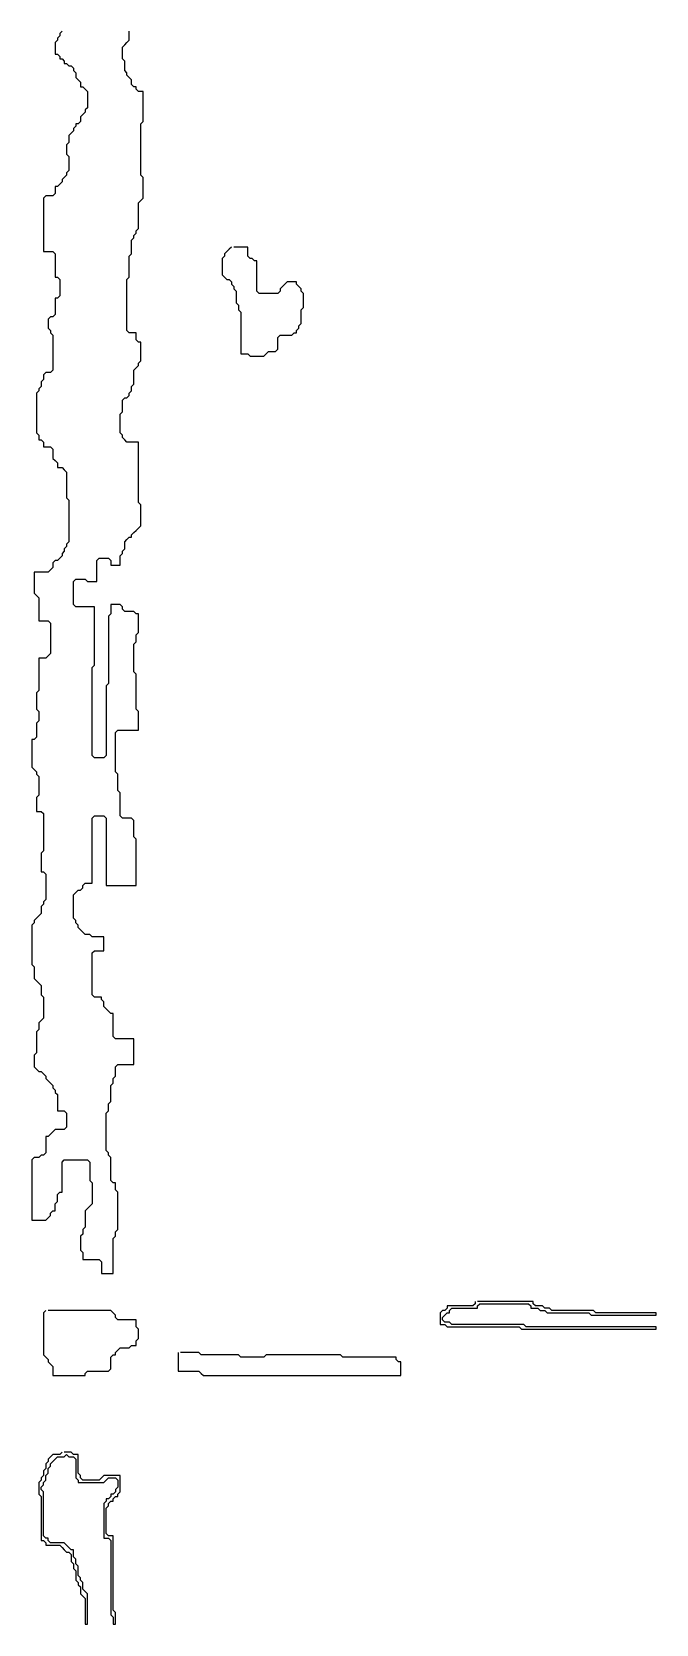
# Model space of a CAD drawing. Header units: metres. Extents: x 0 to 1024, y 124 to 841.
# Drawn here: x 889 to 1023.5, y 123.5 to 466.3 of the extents above; entities that cross this region are included whole.
import ezdxf

# ---------------------------------------------------------------- set-up
doc = ezdxf.new("R2010")
doc.units = ezdxf.units.M
doc.layers.add('CURB', color=7, linetype='Continuous')

msp = doc.modelspace()

# ---------------------------------------------------------------- linework, layer by layer
at = {"layer": 'CURB', "lineweight": 25}
for points in [[(895.5, 466.5), (895, 466), (895, 465.5), (894.5, 465), (894.5, 464.5), (894, 464), (894, 463.5), (894, 463), (894, 462.5), (894, 462), (894, 461.5), (894.5, 461.5), (895, 461), (895, 460.5), (895.5, 460.5), (896, 460), (896, 459.5), (896.5, 459.5), (897, 459), (897.5, 459), (898, 458.5), (898, 458), (898.5, 457.5), (898.5, 457), (898.5, 456.5), (899, 456), (899.5, 455.5), (899.5, 455), (899.5, 454.5), (900, 454.5), (900.5, 454), (901, 453.5), (901, 453), (901, 452.5), (901, 452), (901, 451.5), (901, 451), (901, 450.5), (901, 450), (900.5, 449.5), (900.5, 449), (900, 448.5), (899.5, 448), (899.5, 447.5), (899.5, 447), (899, 446.5), (898.5, 446.5), (898.5, 446), (898, 445.5), (898, 445), (897.5, 444.5), (897, 444), (897, 443.5), (897, 443), (897, 442.5), (896.5, 442), (896.5, 441.5), (896.5, 441), (896.5, 440.5), (896.5, 440), (897, 439.5), (897, 439), (897, 438.5), (897, 438), (897, 437.5), (897, 437), (897, 436.5), (896.5, 436), (896.5, 435.5), (896, 435), (895.5, 434.5), (895.5, 434), (895, 433.5), (894.5, 433), (894, 433), (894, 432.5), (894, 432), (894, 431.5), (893.5, 431), (893, 431), (892.5, 431), (892, 431), (891.5, 430.5), (891.5, 430), (891.5, 429.5), (891.5, 429), (891.5, 428.5), (891.5, 428), (891.5, 427.5), (891.5, 427), (891.5, 426.5), (891.5, 426), (891.5, 425.5), (891.5, 425), (891.5, 424.5), (891.5, 424), (891.5, 423.5), (891.5, 423), (891.5, 422.5), (891.5, 422), (891.5, 421.5), (891.5, 421), (891.5, 420.5), (891.5, 420), (891.5, 419.5), (891.5, 419), (892, 419), (892.5, 419), (893, 419), (893.5, 419), (894, 418.5), (894, 418), (894, 417.5), (894, 417), (894, 416.5), (894, 416), (894, 415.5), (894, 415), (894, 414.5), (894, 414), (894, 413.5), (894.5, 413.5), (895, 413), (895, 412.5), (895, 412), (895, 411.5), (895, 411), (895, 410.5), (895, 410), (895, 409.5), (894.5, 409), (894, 409), (894, 408.5), (894, 408), (894, 407.5), (894, 407), (894, 406.5), (894, 406), (894, 405.5), (893.5, 405), (893, 405), (892.5, 404.5), (892.5, 404), (892.5, 403.5), (892.5, 403), (892.5, 402.5), (893, 402), (893, 401.5), (893.5, 401), (893.5, 400.5), (893.5, 400), (893.5, 399.5), (893.5, 399), (893.5, 398.5), (893.5, 398), (893.5, 397.5), (893.5, 397), (893.5, 396.5), (893.5, 396), (893.5, 395.5), (893.5, 395), (893.5, 394.5), (893.5, 394), (893.5, 393.5), (893, 393), (892.5, 393), (892, 393), (891.5, 392.5), (891.5, 392), (891.5, 391.5), (891, 391), (891, 390.5), (891, 390), (890.5, 389.5), (890.5, 389), (890, 388.5), (890, 388), (890, 387.5), (890, 387), (890, 386.5), (890, 386), (890, 385.5), (890, 385), (890, 384.5), (890, 384), (890, 383.5), (890, 383), (890, 382.5), (890, 382), (890, 381.5), (890, 381), (890, 380.5), (890, 380), (890.5, 379.5), (890.5, 379), (890.5, 378.5), (891, 378.5), (891.5, 378), (891.5, 377.5), (891.5, 377), (892, 377), (892.5, 377), (893, 377), (893.5, 376.5), (893.5, 376), (893.5, 375.5), (893.5, 375), (893.5, 374.5), (894, 374), (894.5, 373.5), (894.5, 373), (894.5, 372.5), (895, 372.5), (895.5, 372.5), (896, 372), (896.5, 371.5), (896.5, 371), (896.5, 370.5), (896.5, 370), (896.5, 369.5), (896.5, 369), (896.5, 368.5), (896.5, 368), (896.5, 367.5), (896.5, 367), (896.5, 366.5), (896.5, 366), (897, 365.5), (897, 365), (897, 364.5), (897, 364), (897, 363.5), (897, 363), (897, 362.5), (897, 362), (897, 361.5), (897, 361), (897, 360.5), (897, 360), (897, 359.5), (897, 359), (897, 358.5), (897, 358), (897, 357.5), (897, 357), (897, 356.5), (896.5, 356), (896.5, 355.5), (896, 355), (896, 354.5), (895.5, 354), (895.5, 353.5), (895, 353), (894.5, 352.5), (894, 352.5), (893.5, 352), (893.5, 351.5), (893.5, 351), (893, 350.5), (892.5, 350), (892, 350), (891.5, 350), (891, 350), (890.5, 350), (890, 350), (889.5, 350), (889.5, 349.5), (889.5, 349), (889.5, 348.5), (889.5, 348), (889.5, 347.5), (889.5, 347), (889.5, 346.5), (889.5, 346), (889.5, 345.5), (890, 345), (890.5, 344.5), (890.5, 344), (890.5, 343.5), (890.5, 343), (890.5, 342.5), (890.5, 342), (890.5, 341.5), (890.5, 341), (890.5, 340.5), (890.5, 340), (890.5, 339.5), (891, 339.5), (891.5, 339.5), (892, 339.5), (892.5, 339.5), (893, 339), (893, 338.5), (893, 338), (893, 337.5), (893, 337), (893, 336.5), (893, 336), (893, 335.5), (893, 335), (893, 334.5), (893, 334), (893, 333.5), (893, 333), (893, 332.5), (892.5, 332), (892, 331.5), (891.5, 331.5), (891, 331.5), (890.5, 331.5), (890.5, 331), (890.5, 330.5), (890.5, 330), (890.5, 329.5), (890.5, 329), (890.5, 328.5), (890.5, 328), (890.5, 327.5), (890.5, 327), (890.5, 326.5), (890.5, 326), (890.5, 325.5), (890.5, 325), (890.5, 324.5), (890, 324), (890, 323.5), (890, 323), (890, 322.5), (890, 322), (890, 321.5), (890, 321), (890, 320.5), (890.5, 320), (890.5, 319.5), (890.5, 319), (890.5, 318.5), (890.5, 318), (890, 317.5), (890, 317), (890, 316.5), (890, 316), (890, 315.5), (890, 315), (890, 314.5), (889.5, 314), (889, 314), (889, 313.5), (889, 313), (889, 312.5), (889, 312), (889, 311.5), (889, 311), (889, 310.5), (889, 310), (889, 309.5), (889, 309), (889, 308.5), (889, 308), (889.5, 307.5), (890, 307), (890, 306.5), (890.5, 306), (890.5, 305.5), (890.5, 305), (890.5, 304.5), (890.5, 304), (890.5, 303.5), (890.5, 303), (890.5, 302.5), (890.5, 302), (890, 301.5), (890, 301), (890, 300.5), (890, 300), (890, 299.5), (890, 299), (890, 298.5), (890.5, 298.5), (891, 298.5), (891.5, 298), (891.5, 297.5), (891.5, 297), (891.5, 296.5), (891.5, 296), (891.5, 295.5), (891.5, 295), (891.5, 294.5), (891.5, 294), (891.5, 293.5), (891.5, 293), (891.5, 292.5), (891.5, 292), (891.5, 291.5), (891.5, 291), (891.5, 290.5), (891.5, 290), (891, 289.5), (891, 289), (891, 288.5), (891, 288), (891, 287.5), (891, 287), (891, 286.5), (891, 286), (891, 285.5), (891.5, 285.5), (892, 285), (892, 284.5), (892, 284), (892, 283.5), (892, 283), (892, 282.5), (892, 282), (892, 281.5), (892, 281), (892, 280.5), (892, 280), (892, 279.5), (891.5, 279), (891.5, 278.5), (891, 278), (891, 277.5), (891, 277), (891, 276.5), (890.5, 276), (890, 275.5), (889.5, 275), (889.5, 274.5), (889, 274), (889, 273.5), (889, 273), (889, 272.5), (889, 272), (889, 271.5), (889, 271), (889, 270.5), (889, 270), (889, 269.5), (889, 269), (889, 268.5), (889, 268), (889, 267.5), (889, 267), (889, 266.5), (889, 266), (889, 265.5), (889.5, 265), (889.5, 264.5), (889.5, 264), (889.5, 263.5), (889.5, 263), (889.5, 262.5), (890, 262), (890.5, 261.5), (891, 261), (891, 260.5), (891, 260), (891, 259.5), (891, 259), (891.5, 258.5), (891.5, 258), (891.5, 257.5), (891.5, 257), (891.5, 256.5), (891.5, 256), (891.5, 255.5), (891.5, 255), (891.5, 254.5), (891.5, 254), (891, 253.5), (890.5, 253), (890.5, 252.5), (890.5, 252), (890.5, 251.5), (890, 251), (890, 250.5), (890, 250), (890, 249.5), (890, 249), (890, 248.5), (890, 248), (890, 247.5), (890, 247), (890, 246.5), (889.5, 246), (889.5, 245.5), (889.5, 245), (889.5, 244.5), (889.5, 244), (889.5, 243.5), (890, 243), (890.5, 242.5), (891, 242.5), (891.5, 242), (892, 241.5), (892, 241), (892.5, 240.5), (893, 240), (893.5, 239.5), (893.5, 239), (894, 238.5), (894, 238), (894.5, 237.5), (894.5, 237), (894.5, 236.5), (894.5, 236), (894.5, 235.5), (894.5, 235), (894.5, 234.5), (894.5, 234), (895, 234), (895.5, 234), (896, 234), (896.5, 233.5), (896.5, 233), (896.5, 232.5), (896.5, 232), (896.5, 231.5), (896.5, 231), (896.5, 230.5), (896, 230), (895.5, 230), (895, 230), (894.5, 230), (894, 230), (893.5, 229.5), (893, 229), (892.5, 228.5), (892, 228.5), (892, 228), (892, 227.5), (892, 227), (892, 226.5), (892, 226), (892, 225.5), (892, 225), (891.5, 224.5), (891, 224.5), (890.5, 224), (890, 224), (889.5, 224), (889, 223.5), (889, 223), (889, 222.5), (889, 222), (889, 221.5), (889, 221), (889, 220.5), (889, 220), (889, 219.5), (889, 219), (889, 218.5), (889, 218), (889, 217.5), (889, 217), (889, 216.5), (889, 216), (889, 215.5), (889, 215), (889, 214.5), (889, 214), (889, 213.5), (889, 213), (889, 212.5), (889, 212), (889, 211.5), (889, 211), (889, 210.5), (889.5, 210.5), (890, 210.5), (890.5, 210.5), (891, 210.5), (891.5, 210.5), (892, 210.5), (892.5, 211), (893, 211.5), (893, 212), (893.5, 212.5), (894, 212.5), (894, 213), (894, 213.5), (894, 214), (894.5, 214.5), (894.5, 215), (894.5, 215.5), (894.5, 216), (895, 216.5), (895.5, 216.5), (895.5, 217), (895.5, 217.5), (895.5, 218), (895.5, 218.5), (895.5, 219), (895.5, 219.5), (895.5, 220), (895.5, 220.5), (895.5, 221), (895.5, 221.5), (895.5, 222), (895.5, 222.5), (895.5, 223), (896, 223.5), (896.5, 223.5), (897, 223.5), (897.5, 223.5), (898, 223.5), (898.5, 223.5), (899, 223.5), (899.5, 223.5), (900, 223.5), (900.5, 223.5), (901, 223.5), (901.5, 223), (901.5, 222.5), (901.5, 222), (901.5, 221.5), (901.5, 221), (901.5, 220.5), (901.5, 220), (901.5, 219.5), (901.5, 219), (902, 218.5), (902, 218), (902, 217.5), (902, 217), (902, 216.5), (902, 216), (902, 215.5), (902, 215), (902, 214.5), (902, 214), (901.5, 213.5), (901, 213), (900.5, 212.5), (900.5, 212), (900.5, 211.5), (900.5, 211), (900.5, 210.5), (900.5, 210), (900.5, 209.5), (900.5, 209), (900, 208.5), (900, 208), (900, 207.5), (899.5, 207), (899.5, 206.5), (899.5, 206), (899.5, 205.5), (899.5, 205), (899.5, 204.5), (899.5, 204), (900, 203.5), (900, 203), (900, 202.5), (900, 202), (900.5, 202), (901, 202), (901.5, 202), (902, 202), (902.5, 202), (903, 202), (903.5, 202), (904, 201.5), (904, 201), (904, 200.5), (904, 200), (904, 199.5), (904, 199), (904.5, 199), (905, 199), (905.5, 199), (906, 199), (906.5, 199), (906.5, 199.5), (906.5, 200), (906.5, 200.5), (906.5, 201), (906.5, 201.5), (906.5, 202), (906.5, 202.5), (906.5, 203), (906.5, 203.5), (906.5, 204), (906.5, 204.5), (906.5, 205), (906.5, 205.5), (906.5, 206), (906.5, 206.5), (907, 207), (907, 207.5), (907, 208), (907.5, 208.5), (907.5, 209), (907.5, 209.5), (907.5, 210), (907.5, 210.5), (907.5, 211), (907.5, 211.5), (907.5, 212), (907.5, 212.5), (907.5, 213), (907.5, 213.5), (907.5, 214), (907.5, 214.5), (907.5, 215), (907.5, 215.5), (907.5, 216), (907.5, 216.5), (907, 217), (907, 217.5), (907, 218), (907, 218.5), (906.5, 218.5), (906, 219), (906, 219.5), (906, 220), (906, 220.5), (906, 221), (906, 221.5), (906, 222), (906, 222.5), (906, 223), (906, 223.5), (906, 224), (905.5, 224.5), (905.5, 225), (905, 225.5), (905, 226), (905, 226.5), (905, 227), (905, 227.5), (905, 228), (905, 228.5), (905, 229), (905, 229.5), (905, 230), (905, 230.5), (905, 231), (905, 231.5), (905, 232), (905, 232.5), (905, 233), (905, 233.5), (905.5, 234), (905.5, 234.5), (905.5, 235), (905.5, 235.5), (906, 236), (906, 236.5), (906, 237), (906, 237.5), (906, 238), (906, 238.5), (906, 239), (906, 239.5), (906.5, 240), (906.5, 240.5), (906.5, 241), (907, 241.5), (907, 242), (907, 242.5), (907, 243), (907, 243.5), (907.5, 244), (908, 244), (908.5, 244), (909, 244), (909.5, 244), (910, 244), (910.5, 244), (911, 244), (911, 244.5), (911, 245), (911, 245.5), (911, 246), (911, 246.5), (911, 247), (911, 247.5), (911, 248), (911, 248.5), (911, 249), (911, 249.5), (910.5, 249.5), (910, 249.5), (909.5, 249.5), (909, 249.5), (908.5, 249.5), (908, 249.5), (907.5, 249.5), (907, 249.5), (906.5, 250), (906.5, 250.5), (906.5, 251), (906.5, 251.5), (906.5, 252), (906.5, 252.5), (906.5, 253), (906.5, 253.5), (906.5, 254), (906.5, 254.5), (906.5, 255), (906, 255), (905.5, 255.5), (905, 256), (904.5, 256.5), (904.5, 257), (904.5, 257.5), (904, 258), (904, 258.5), (903.5, 258.5), (903, 258.5), (902.5, 258.5), (902, 259), (902, 259.5), (902, 260), (902, 260.5), (902, 261), (902, 261.5), (902, 262), (902, 262.5), (902, 263), (902, 263.5), (902, 264), (902, 264.5), (902, 265), (902, 265.5), (902, 266), (902, 266.5), (902, 267), (902, 267.5), (902, 268), (902.5, 268.5), (903, 268.5), (903.5, 268.5), (904, 268.5), (904.5, 268.5), (904.5, 269), (904.5, 269.5), (904.5, 270), (904.5, 270.5), (904.5, 271), (904.5, 271.5), (904, 271.5), (903.5, 271.5), (903, 271.5), (902.5, 271.5), (902, 271.5), (901.5, 272), (901, 272), (900.5, 272), (900, 272.5), (899.5, 273), (899, 273.5), (899, 274), (898.5, 274.5), (898.5, 275), (898, 275.5), (898, 276), (898, 276.5), (898, 277), (898, 277.5), (898, 278), (898, 278.5), (898, 279), (898, 279.5), (898, 280), (898, 280.5), (898.5, 281), (899, 281.5), (899.5, 281.5), (900, 282), (900, 282.5), (900.5, 283), (901, 283), (901.5, 283), (902, 283), (902, 283.5), (902, 284), (902, 284.5), (902, 285), (902, 285.5), (902, 286), (902, 286.5), (902, 287), (902, 287.5), (902, 288), (902, 288.5), (902, 289), (902, 289.5), (902, 290), (902, 290.5), (902, 291), (902, 291.5), (902, 292), (902, 292.5), (902, 293), (902, 293.5), (902, 294), (902, 294.5), (902, 295), (902, 295.5), (902, 296), (902, 296.5), (902, 297), (902.5, 297.5), (903, 297.5), (903.5, 297.5), (904, 297.5), (904.5, 297.5), (905, 297), (905, 296.5), (905, 296), (905, 295.5), (905, 295), (905, 294.5), (905, 294), (905, 293.5), (905, 293), (905, 292.5), (905, 292), (905, 291.5), (905, 291), (905, 290.5), (905, 290), (905, 289.5), (905, 289), (905, 288.5), (905, 288), (905, 287.5), (905, 287), (905, 286.5), (905, 286), (905, 285.5), (905, 285), (905, 284.5), (905, 284), (905, 283.5), (905, 283), (905, 282.5), (905.5, 282.5), (906, 282.5), (906.5, 282.5), (907, 282.5), (907.5, 282.5), (908, 282.5), (908.5, 282.5), (909, 282.5), (909.5, 282.5), (910, 282.5), (910.5, 282.5), (911, 282.5), (911.5, 282.5), (911.5, 283), (911.5, 283.5), (911.5, 284), (911.5, 284.5), (911.5, 285), (911.5, 285.5), (911.5, 286), (911.5, 286.5), (911.5, 287), (911.5, 287.5), (911.5, 288), (911.5, 288.5), (911.5, 289), (911.5, 289.5), (911.5, 290), (911.5, 290.5), (911.5, 291), (911.5, 291.5), (911.5, 292), (911.5, 292.5), (911, 293), (911, 293.5), (911, 294), (911, 294.5), (911, 295), (911, 295.5), (911, 296), (911, 296.5), (910.5, 297), (910, 297), (909.5, 297), (909, 297), (908.5, 297), (908, 297.5), (908, 298), (908, 298.5), (908, 299), (908, 299.5), (908, 300), (908, 300.5), (908, 301), (908, 301.5), (908, 302), (908, 302.5), (907.5, 303), (907.5, 303.5), (907.5, 304), (907.5, 304.5), (907.5, 305), (907.5, 305.5), (907.5, 306), (907.5, 306.5), (907, 307), (907, 307.5), (907, 308), (907, 308.5), (907, 309), (907, 309.5), (907, 310), (907, 310.5), (907, 311), (907, 311.5), (907, 312), (907, 312.5), (907, 313), (907, 313.5), (907, 314), (907, 314.5), (907, 315), (907, 315.5), (907.5, 316), (908, 316), (908.5, 316), (909, 316), (909.5, 316), (910, 316), (910.5, 316), (911, 316), (911.5, 316), (912, 316), (912, 316.5), (912, 317), (912, 317.5), (912, 318), (912, 318.5), (912, 319), (912, 319.5), (912, 320), (911.5, 320.5), (911.5, 321), (911.5, 321.5), (911.5, 322), (911.5, 322.5), (911.5, 323), (911.5, 323.5), (911.5, 324), (911.5, 324.5), (911.5, 325), (911.5, 325.5), (911.5, 326), (911.5, 326.5), (911.5, 327), (911.5, 327.5), (911.5, 328), (911, 328.5), (911, 329), (911, 329.5), (911, 330), (911, 330.5), (911, 331), (911, 331.5), (911, 332), (911, 332.5), (911, 333), (911, 333.5), (911, 334), (911, 334.5), (911.5, 335), (911.5, 335.5), (911.5, 336), (911.5, 336.5), (912, 337), (912, 337.5), (912, 338), (912, 338.5), (912, 339), (912, 339.5), (912, 340), (912, 340.5), (912, 341), (911.5, 341), (911, 341.5), (910.5, 341.5), (910, 341.5), (909.5, 341.5), (909, 341.5), (908.5, 342), (908.5, 342.5), (908, 343), (907.5, 343), (907, 343), (906.5, 343), (906, 343), (906, 342.5), (906, 342), (906, 341.5), (906, 341), (905.5, 340.5), (905.5, 340), (905.5, 339.5), (905.5, 339), (905.5, 338.5), (905.5, 338), (905.5, 337.5), (905.5, 337), (905.5, 336.5), (905.5, 336), (905.5, 335.5), (905.5, 335), (905.5, 334.5), (905.5, 334), (905.5, 333.5), (905.5, 333), (905.5, 332.5), (905.5, 332), (905.5, 331.5), (905.5, 331), (905.5, 330.5), (905.5, 330), (905.5, 329.5), (905.5, 329), (905.5, 328.5), (905.5, 328), (905.5, 327.5), (905.5, 327), (905.5, 326.5), (905.5, 326), (905, 325.5), (905, 325), (905, 324.5), (905, 324), (905, 323.5), (905, 323), (905, 322.5), (905, 322), (905, 321.5), (905, 321), (905, 320.5), (905, 320), (905, 319.5), (905, 319), (905, 318.5), (905, 318), (905, 317.5), (905, 317), (905, 316.5), (905, 316), (905, 315.5), (905, 315), (905, 314.5), (905, 314), (905, 313.5), (905, 313), (905, 312.5), (905, 312), (905, 311.5), (905, 311), (905, 310.5), (904.5, 310), (904, 310), (903.5, 310), (903, 310), (902.5, 310), (902, 310.5), (902, 311), (902, 311.5), (902, 312), (902, 312.5), (902, 313), (902, 313.5), (902, 314), (902, 314.5), (902, 315), (902, 315.5), (902, 316), (902, 316.5), (902, 317), (902, 317.5), (902, 318), (902, 318.5), (902, 319), (902, 319.5), (902, 320), (902, 320.5), (902, 321), (902, 321.5), (902, 322), (902, 322.5), (902, 323), (902, 323.5), (902, 324), (902, 324.5), (902, 325), (902, 325.5), (902, 326), (902, 326.5), (902, 327), (902, 327.5), (902, 328), (902, 328.5), (902, 329), (902, 329.5), (902.5, 330), (902.5, 330.5), (902.5, 331), (902.5, 331.5), (902.5, 332), (902.5, 332.5), (902.5, 333), (902.5, 333.5), (902.5, 334), (902.5, 334.5), (902.5, 335), (902.5, 335.5), (902.5, 336), (902.5, 336.5), (902.5, 337), (902.5, 337.5), (902.5, 338), (902.5, 338.5), (902.5, 339), (902.5, 339.5), (902.5, 340), (902.5, 340.5), (902.5, 341), (902.5, 341.5), (902.5, 342), (902.5, 342.5), (902, 342.5), (901.5, 342.5), (901, 342.5), (900.5, 342.5), (900, 342.5), (899.5, 342.5), (899, 342.5), (898.5, 342.5), (898, 343), (898, 343.5), (898, 344), (898, 344.5), (898, 345), (898, 345.5), (898, 346), (898, 346.5), (898, 347), (898, 347.5), (898, 348), (898.5, 348.5), (899, 348.5), (899.5, 348.5), (900, 348.5), (900.5, 348.5), (901, 348), (901.5, 348), (902, 348), (902.5, 348), (903, 348), (903, 348.5), (903, 349), (903, 349.5), (903, 350), (903, 350.5), (903, 351), (903, 351.5), (903, 352), (903, 352.5), (903.5, 353), (904, 353), (904.5, 353), (905, 353), (905.5, 353), (906, 352.5), (906, 352), (906, 351.5), (906.5, 351.5), (907, 351.5), (907.5, 351.5), (908, 351.5), (908, 352), (908, 352.5), (908, 353), (908, 353.5), (908.5, 354), (908.5, 354.5), (909, 355), (909, 355.5), (909, 356), (909, 356.5), (909.5, 357), (910, 357.5), (910.5, 357.5), (910.5, 358), (911, 358.5), (911.5, 359), (912, 359.5), (912.5, 360), (912.5, 360.5), (912.5, 361), (912.5, 361.5), (912.5, 362), (912.5, 362.5), (912.5, 363), (912.5, 363.5), (912.5, 364), (912.5, 364.5), (912, 365), (912, 365.5), (912, 366), (912, 366.5), (912, 367), (912, 367.5), (912, 368), (912, 368.5), (912, 369), (912, 369.5), (912, 370), (912, 370.5), (912, 371), (912, 371.5), (912, 372), (912, 372.5), (912, 373), (912, 373.5), (912, 374), (912, 374.5), (912, 375), (912, 375.5), (912, 376), (912, 376.5), (912, 377), (912, 377.5), (912, 378), (911.5, 378), (911, 378), (910.5, 378), (910, 378), (909.5, 378), (909, 378.5), (908.5, 379), (908.5, 379.5), (908, 380), (908, 380.5), (908, 381), (908, 381.5), (908, 382), (908, 382.5), (908, 383), (908, 383.5), (908, 384), (908.5, 384.5), (908.5, 385), (908.5, 385.5), (908.5, 386), (908.5, 386.5), (908.5, 387), (909, 387.5), (909.5, 387.5), (910, 388), (910, 388.5), (910.5, 389), (910.5, 389.5), (910.5, 390), (911, 390.5), (911, 391), (911, 391.5), (911, 392), (911, 392.5), (911, 393), (911, 393.5), (911.5, 394), (912, 394.5), (912, 395), (912.5, 395.5), (912.5, 396), (912.5, 396.5), (912.5, 397), (912.5, 397.5), (912.5, 398), (912.5, 398.5), (912.5, 399), (912.5, 399.5), (912, 399.5), (911.5, 400), (911.5, 400.5), (911.5, 401), (911.5, 401.5), (911, 401.5), (910.5, 401.5), (910, 401.5), (909.5, 402), (909.5, 402.5), (909.5, 403), (909.5, 403.5), (909.5, 404), (909.5, 404.5), (909.5, 405), (909.5, 405.5), (909.5, 406), (909.5, 406.5), (909.5, 407), (909.5, 407.5), (909.5, 408), (909.5, 408.5), (909.5, 409), (909.5, 409.5), (909.5, 410), (909.5, 410.5), (909.5, 411), (909.5, 411.5), (909.5, 412), (909.5, 412.5), (909.5, 413), (910, 413.5), (910, 414), (910, 414.5), (910, 415), (910, 415.5), (910, 416), (910, 416.5), (910, 417), (910, 417.5), (910, 418), (910.5, 418.5), (910.5, 419), (910.5, 419.5), (910.5, 420), (910.5, 420.5), (910.5, 421), (910.5, 421.5), (911, 422), (911, 422.5), (911.5, 423), (911.5, 423.5), (912, 424), (912, 424.5), (912, 425), (912, 425.5), (912, 426), (912, 426.5), (912, 427), (912, 427.5), (912, 428), (912, 428.5), (912, 429), (912, 429.5), (912.5, 430), (913, 430.5), (913, 431), (913, 431.5), (913, 432), (913, 432.5), (913, 433), (913, 433.5), (913, 434), (913, 434.5), (913, 435), (912.5, 435.5), (912.5, 436), (912.5, 436.5), (912.5, 437), (912.5, 437.5), (912.5, 438), (912.5, 438.5), (912.5, 439), (912.5, 439.5), (912.5, 440), (912.5, 440.5), (912.5, 441), (912.5, 441.5), (912.5, 442), (912.5, 442.5), (912.5, 443), (912.5, 443.5), (912.5, 444), (912.5, 444.5), (912.5, 445), (912.5, 445.5), (912.5, 446), (912.5, 446.5), (913, 447), (913, 447.5), (913, 448), (913, 448.5), (913, 449), (913, 449.5), (913, 450), (913, 450.5), (913, 451), (913, 451.5), (913, 452), (913, 452.5), (913, 453), (913, 453.5), (912.5, 453.5), (912, 453.5), (911.5, 454), (911.5, 454.5), (911, 454.5), (910.5, 455), (910.5, 455.5), (910.5, 456), (910, 456.5), (909.5, 457), (909.5, 457.5), (909, 458), (909, 458.5), (909, 459), (909, 459.5), (909, 460), (908.5, 460.5), (908.5, 461), (908.5, 461.5), (908.5, 462), (908.5, 462.5), (908.5, 463), (909, 463.5), (909.5, 464), (910, 464.5), (910, 465), (910, 465.5), (910, 466), (910, 466.5)], [(932, 420), (931.5, 419.5), (931, 419), (930.5, 418.5), (930.5, 418), (930, 417.5), (930, 417), (930, 416.5), (930, 416), (930, 415.5), (930, 415), (930, 414.5), (930, 414), (930.5, 413.5), (931, 413), (931.5, 413), (932, 412.5), (932, 412), (932.5, 411.5), (932.5, 411), (933, 410.5), (933, 410), (933, 409.5), (933, 409), (933, 408.5), (933, 408), (933.5, 407.5), (933.5, 407), (933.5, 406.5), (934, 406), (934, 405.5), (934, 405), (934, 404.5), (934, 404), (934, 403.5), (934, 403), (934, 402.5), (934, 402), (934, 401.5), (934, 401), (934, 400.5), (934, 400), (934, 399.5), (934, 399), (934, 398.5), (934, 398), (934, 397.5), (934, 397), (934.5, 397), (935, 397), (935.5, 397), (936, 396.5), (936.5, 396.5), (937, 396.5), (937.5, 396.5), (938, 396.5), (938.5, 396.5), (939, 396.5), (939.5, 397), (940, 397.5), (940.5, 397.5), (941, 397.5), (941.5, 397.5), (942, 398), (942, 398.5), (942, 399), (942, 399.5), (942, 400), (942, 400.5), (942.5, 401), (943, 401), (943.5, 401), (944, 401), (944.5, 401), (945, 401), (945.5, 401.5), (946, 401.5), (946, 402), (946.5, 402.5), (946.5, 403), (947, 403.5), (947, 404), (947, 404.5), (947, 405), (947, 405.5), (947, 406), (947, 406.5), (947.5, 407), (947.5, 407.5), (947.5, 408), (947.5, 408.5), (947.5, 409), (947.5, 409.5), (947.5, 410), (947, 410.5), (947, 411), (946.5, 411.5), (946, 412), (946, 412.5), (945.5, 412.5), (945, 412.5), (944.5, 412.5), (944, 412.5), (943.5, 412), (943, 411.5), (942.5, 411), (942.5, 410.5), (942, 410), (941.5, 410), (941, 410), (940.5, 410), (940, 410), (939.5, 410), (939, 410), (938.5, 410), (938, 410), (937.5, 410.5), (937.5, 411), (937.5, 411.5), (937.5, 412), (937.5, 412.5), (937.5, 413), (937.5, 413.5), (937.5, 414), (937.5, 414.5), (937.5, 415), (937.5, 415.5), (937.5, 416), (937.5, 416.5), (937.5, 417), (937, 417), (936.5, 417.5), (936, 417.5), (935.5, 418), (935.5, 418.5), (935.5, 419), (935.5, 419.5), (935.5, 420), (935, 420), (934.5, 420), (934, 420), (933.5, 420), (933, 420), (932.5, 420)], [(984.5, 193), (984.5, 192.5), (984, 192), (983.5, 192), (983, 192), (982.5, 192), (982, 192), (981.5, 192), (981, 192), (980.5, 192), (980, 192), (979.5, 192), (979, 192), (978.5, 192), (978.5, 191.5), (978, 191), (977.5, 191), (977, 190.5), (977, 190), (977, 189.5), (977, 189), (977, 188.5), (977, 188), (977.5, 188), (978, 188), (978.5, 187.5), (979, 187.5), (979.5, 187.5), (980, 187.5), (980.5, 187.5), (981, 187.5), (981.5, 187.5), (982, 187.5), (982.5, 187.5), (983, 187.5), (983.5, 187.5), (984, 187.5), (984.5, 187.5), (985, 187.5), (985.5, 187.5), (986, 187.5), (986.5, 187.5), (987, 187.5), (987.5, 187.5), (988, 187.5), (988.5, 187.5), (989, 187.5), (989.5, 187.5), (990, 187.5), (990.5, 187.5), (991, 187.5), (991.5, 187.5), (992, 187.5), (992.5, 187.5), (993, 187.5), (993.5, 187.5), (994, 187.5), (994.5, 187), (995, 187), (995.5, 187), (996, 187), (996.5, 187), (997, 187), (997.5, 187), (998, 187), (998.5, 187), (999, 187), (999.5, 187), (1000, 187), (1000.5, 187), (1001, 187), (1001.5, 187), (1002, 187), (1002.5, 187), (1003, 187), (1003.5, 187), (1004, 187), (1004.5, 187), (1005, 187), (1005.5, 187), (1006, 187), (1006.5, 187), (1007, 187), (1007.5, 187), (1008, 187), (1008.5, 187), (1009, 187), (1009.5, 187), (1010, 187), (1010.5, 187), (1011, 187), (1011.5, 187), (1012, 187), (1012.5, 187), (1013, 187), (1013.5, 187), (1014, 187), (1014.5, 187), (1015, 187), (1015.5, 187), (1016, 187), (1016.5, 187), (1017, 187), (1017.5, 187), (1018, 187), (1018.5, 187), (1019, 187), (1019.5, 187), (1020, 187), (1020.5, 187), (1021, 187), (1021.5, 187), (1022, 187), (1022.5, 187), (1023, 187), (1023.5, 187), (1023.5, 187.5), (1023, 187.5), (1022.5, 187.5), (1022, 187.5), (1021.5, 187.5), (1021, 187.5), (1020.5, 187.5), (1020, 187.5), (1019.5, 187.5), (1019, 187.5), (1018.5, 187.5), (1018, 187.5), (1017.5, 187.5), (1017, 187.5), (1016.5, 187.5), (1016, 187.5), (1015.5, 187.5), (1015, 187.5), (1014.5, 187.5), (1014, 187.5), (1013.5, 187.5), (1013, 187.5), (1012.5, 187.5), (1012, 187.5), (1011.5, 187.5), (1011, 187.5), (1010.5, 187.5), (1010, 187.5), (1009.5, 187.5), (1009, 187.5), (1008.5, 187.5), (1008, 187.5), (1007.5, 187.5), (1007, 187.5), (1006.5, 187.5), (1006, 187.5), (1005.5, 187.5), (1005, 187.5), (1004.5, 187.5), (1004, 187.5), (1003.5, 187.5), (1003, 187.5), (1002.5, 187.5), (1002, 187.5), (1001.5, 187.5), (1001, 187.5), (1000.5, 187.5), (1000, 187.5), (999.5, 187.5), (999, 187.5), (998.5, 187.5), (998, 187.5), (997.5, 187.5), (997, 187.5), (996.5, 187.5), (996, 187.5), (995.5, 187.5), (995, 188), (994.5, 188), (994, 188), (993.5, 188), (993, 188), (992.5, 188), (992, 188), (991.5, 188), (991, 188), (990.5, 188), (990, 188), (989.5, 188), (989, 188), (988.5, 188), (988, 188), (987.5, 188), (987, 188), (986.5, 188), (986, 188), (985.5, 188), (985, 188), (984.5, 188), (984, 188), (983.5, 188), (983, 188), (982.5, 188), (982, 188), (981.5, 188), (981, 188), (980.5, 188), (980, 188), (979.5, 188), (979, 188.5), (978.5, 188.5), (978, 188.5), (977.5, 189), (977.5, 189.5), (978, 190), (978.5, 190.5), (979, 190.5), (979, 191), (979.5, 191.5), (980, 191.5), (980.5, 191.5), (981, 191.5), (981.5, 191.5), (982, 191.5), (982.5, 191.5), (983, 191.5), (983.5, 191.5), (984, 191.5), (984.5, 191.5), (985, 191.5), (985, 192), (985.5, 192.5), (986, 192.5), (986.5, 192.5), (987, 192.5), (987.5, 192.5), (988, 192.5), (988.5, 192.5), (989, 192.5), (989.5, 192.5), (990, 192.5), (990.5, 192.5), (991, 192.5), (991.5, 192.5), (992, 192.5), (992.5, 192.5), (993, 192.5), (993.5, 192.5), (994, 192.5), (994.5, 192.5), (995, 192.5), (995.5, 192.5), (996, 192.5), (996.5, 192), (996.5, 191.5), (997, 191.5), (997.5, 191.5), (998, 191.5), (998.5, 191), (999, 191), (999.5, 191), (1000, 190.5), (1000.5, 190.5), (1001, 190.5), (1001.5, 190.5), (1002, 190.5), (1002.5, 190.5), (1003, 190.5), (1003.5, 190.5), (1004, 190.5), (1004.5, 190.5), (1005, 190.5), (1005.5, 190.5), (1006, 190.5), (1006.5, 190.5), (1007, 190.5), (1007.5, 190.5), (1008, 190.5), (1008.5, 190.5), (1009, 190.5), (1009.5, 190), (1010, 190), (1010.5, 190), (1011, 190), (1011.5, 190), (1012, 190), (1012.5, 190), (1013, 190), (1013.5, 190), (1014, 190), (1014.5, 190), (1015, 190), (1015.5, 190), (1016, 190), (1016.5, 190), (1017, 190), (1017.5, 190), (1018, 190), (1018.5, 190), (1019, 190), (1019.5, 190), (1020, 190), (1020.5, 190), (1021, 190), (1021.5, 190), (1022, 190), (1022.5, 190), (1023, 190), (1023.5, 190), (1023.5, 190.5), (1023, 190.5), (1022.5, 190.5), (1022, 190.5), (1021.5, 190.5), (1021, 190.5), (1020.5, 190.5), (1020, 190.5), (1019.5, 190.5), (1019, 190.5), (1018.5, 190.5), (1018, 190.5), (1017.5, 190.5), (1017, 190.5), (1016.5, 190.5), (1016, 190.5), (1015.5, 190.5), (1015, 190.5), (1014.5, 190.5), (1014, 190.5), (1013.5, 190.5), (1013, 190.5), (1012.5, 190.5), (1012, 190.5), (1011.5, 190.5), (1011, 190.5), (1010.5, 190.5), (1010, 191), (1009.5, 191), (1009, 191), (1008.5, 191), (1008, 191), (1007.5, 191), (1007, 191), (1006.5, 191), (1006, 191), (1005.5, 191), (1005, 191), (1004.5, 191), (1004, 191), (1003.5, 191), (1003, 191), (1002.5, 191), (1002, 191), (1001.5, 191), (1001, 191), (1000.5, 191.5), (1000, 191.5), (999.5, 191.5), (999, 192), (998.5, 192), (998, 192), (997.5, 192), (997, 192.5), (997, 193), (996.5, 193), (996, 193), (995.5, 193), (995, 193), (994.5, 193), (994, 193), (993.5, 193), (993, 193), (992.5, 193), (992, 193), (991.5, 193), (991, 193), (990.5, 193), (990, 193), (989.5, 193), (989, 193), (988.5, 193), (988, 193), (987.5, 193), (987, 193), (986.5, 193), (986, 193), (985.5, 193), (985, 193)], [(892, 191), (891.5, 190.5), (891.5, 190), (891.5, 189.5), (891.5, 189), (891.5, 188.5), (891.5, 188), (891.5, 187.5), (891.5, 187), (891.5, 186.5), (891.5, 186), (891.5, 185.5), (891.5, 185), (891.5, 184.5), (891.5, 184), (891.5, 183.5), (891.5, 183), (891.5, 182.5), (891.5, 182), (891.5, 181.5), (892, 181), (892.5, 180.5), (892.5, 180), (893, 179.5), (893.5, 179), (893.5, 178.5), (893.5, 178), (893.5, 177.5), (893.5, 177), (894, 177), (894.5, 177), (895, 177), (895.5, 177), (896, 177), (896.5, 177), (897, 177), (897.5, 177), (898, 177), (898.5, 177), (899, 177), (899.5, 177), (900, 177), (900.5, 177), (900.5, 177.5), (901, 178), (901.5, 178), (902, 178), (902.5, 178), (903, 178), (903.5, 178), (904, 178), (904.5, 178), (905, 178), (905.5, 178), (906, 178.5), (906, 179), (906, 179.5), (906, 180), (906, 180.5), (906, 181), (906.5, 181.5), (907, 181.5), (907, 182), (907.5, 182.5), (908, 183), (908.5, 183), (909, 183), (909.5, 183), (910, 183), (910.5, 183.5), (911, 183.5), (911.5, 183.5), (911.5, 184), (911.5, 184.5), (912, 185), (912, 185.5), (912, 186), (912, 186.5), (912, 187), (911.5, 187.5), (911.5, 188), (911.5, 188.5), (911.5, 189), (911, 189), (910.5, 189), (910, 189), (909.5, 189), (909, 189), (908.5, 189), (908, 189), (907.5, 189), (907, 189.5), (907, 190), (906.5, 190.5), (906, 191), (905.5, 191), (905, 191), (904.5, 191), (904, 191), (903.5, 191), (903, 191), (902.5, 191), (902, 191), (901.5, 191), (901, 191), (900.5, 191), (900, 191), (899.5, 191), (899, 191), (898.5, 191), (898, 191), (897.5, 191), (897, 191), (896.5, 191), (896, 191), (895.5, 191), (895, 191), (894.5, 191), (894, 191), (893.5, 191), (893, 191), (892.5, 191)], [(920.5, 182), (920.5, 181.5), (920.5, 181), (920.5, 180.5), (920.5, 180), (920.5, 179.5), (920.5, 179), (920.5, 178.5), (920.5, 178), (921, 178), (921.5, 178), (922, 178), (922.5, 178), (923, 178), (923.5, 178), (924, 178), (924.5, 178), (925, 178), (925.5, 177.5), (926, 177), (926.5, 177), (927, 177), (927.5, 177), (928, 177), (928.5, 177), (929, 177), (929.5, 177), (930, 177), (930.5, 177), (931, 177), (931.5, 177), (932, 177), (932.5, 177), (933, 177), (933.5, 177), (934, 177), (934.5, 177), (935, 177), (935.5, 177), (936, 177), (936.5, 177), (937, 177), (937.5, 177), (938, 177), (938.5, 177), (939, 177), (939.5, 177), (940, 177), (940.5, 177), (941, 177), (941.5, 177), (942, 177), (942.5, 177), (943, 177), (943.5, 177), (944, 177), (944.5, 177), (945, 177), (945.5, 177), (946, 177), (946.5, 177), (947, 177), (947.5, 177), (948, 177), (948.5, 177), (949, 177), (949.5, 177), (950, 177), (950.5, 177), (951, 177), (951.5, 177), (952, 177), (952.5, 177), (953, 177), (953.5, 177), (954, 177), (954.5, 177), (955, 177), (955.5, 177), (956, 177), (956.5, 177), (957, 177), (957.5, 177), (958, 177), (958.5, 177), (959, 177), (959.5, 177), (960, 177), (960.5, 177), (961, 177), (961.5, 177), (962, 177), (962.5, 177), (963, 177), (963.5, 177), (964, 177), (964.5, 177), (965, 177), (965.5, 177), (966, 177), (966.5, 177), (967, 177), (967.5, 177), (968, 177), (968.5, 177), (968.5, 177.5), (968.5, 178), (968.5, 178.5), (968.5, 179), (968.5, 179.5), (968.5, 180), (968, 180), (967.5, 180.5), (967.5, 181), (967, 181), (966.5, 181), (966, 181), (965.5, 181), (965, 181), (964.5, 181), (964, 181), (963.5, 181), (963, 181), (962.5, 181), (962, 181), (961.5, 181), (961, 181), (960.5, 181), (960, 181), (959.5, 181), (959, 181), (958.5, 181), (958, 181), (957.5, 181), (957, 181), (956.5, 181), (956, 181), (955.5, 181.5), (955, 181.5), (954.5, 181.5), (954, 181.5), (953.5, 181.5), (953, 181.5), (952.5, 181.5), (952, 181.5), (951.5, 181.5), (951, 181.5), (950.5, 181.5), (950, 181.5), (949.5, 181.5), (949, 181.5), (948.5, 181.5), (948, 181.5), (947.5, 181.5), (947, 181.5), (946.5, 181.5), (946, 181.5), (945.5, 181.5), (945, 181.5), (944.5, 181.5), (944, 181.5), (943.5, 181.5), (943, 181.5), (942.5, 181.5), (942, 181.5), (941.5, 181.5), (941, 181.5), (940.5, 181.5), (940, 181.5), (939.5, 181.5), (939, 181), (938.5, 181), (938, 181), (937.5, 181), (937, 181), (936.5, 181), (936, 181), (935.5, 181), (935, 181), (934.5, 181), (934, 181), (933.5, 181.5), (933, 181.5), (932.5, 181.5), (932, 181.5), (931.5, 181.5), (931, 181.5), (930.5, 181.5), (930, 181.5), (929.5, 181.5), (929, 181.5), (928.5, 181.5), (928, 181.5), (927.5, 181.5), (927, 181.5), (926.5, 181.5), (926, 181.5), (925.5, 181.5), (925, 182), (924.5, 182), (924, 182), (923.5, 182), (923, 182), (922.5, 182), (922, 182), (921.5, 182), (921, 182)], [(895.5, 160.5), (895, 160), (894.5, 160), (894, 160), (893.5, 160), (893, 159.5), (892.5, 159), (892.5, 158.5), (892, 158), (892, 157.5), (892, 157), (891.5, 156.5), (891.5, 156), (891.5, 155.5), (891, 155), (891, 154.5), (890.5, 154), (890.5, 153.5), (890.5, 153), (890.5, 152.5), (890.5, 152), (890.5, 151.5), (891, 151), (891, 150.5), (891, 150), (891, 149.5), (891, 149), (891, 148.5), (891, 148), (891, 147.5), (891, 147), (891, 146.5), (891, 146), (891, 145.5), (891, 145), (891, 144.5), (891, 144), (891, 143.5), (891, 143), (891, 142.5), (891, 142), (891, 141.5), (891.5, 141.5), (892, 141), (892, 140.5), (892.5, 140.5), (893, 140.5), (893.5, 140.5), (894, 140.5), (894.5, 140.5), (895, 140.5), (895.5, 140), (896, 139.5), (896.5, 139), (897, 139), (897.5, 138.5), (897.5, 138), (897.5, 137.5), (897.5, 137), (898, 136.5), (898, 136), (898, 135.5), (898.5, 135), (898.5, 134.5), (898.5, 134), (898.5, 133.5), (898.5, 133), (899, 132.5), (899, 132), (899.5, 131.5), (899.5, 131), (899.5, 130.5), (899.5, 130), (900, 129.5), (900.5, 129), (900.5, 128.5), (900.5, 128), (900.5, 127.5), (900.5, 127), (900.5, 126.5), (900.5, 126), (900.5, 125.5), (900.5, 125), (900.5, 124.5), (900.5, 124), (900.5, 123.5), (901, 123.5), (901, 124), (901, 124.5), (901, 125), (901, 125.5), (901, 126), (901, 126.5), (901, 127), (901, 127.5), (901, 128), (901, 128.5), (901, 129), (901, 129.5), (901, 130), (900.5, 130.5), (900, 131), (900, 131.5), (900, 132), (900, 132.5), (899.5, 133), (899.5, 133.5), (899, 134), (899, 134.5), (899, 135), (899, 135.5), (899, 136), (898.5, 136.5), (898.5, 137), (898.5, 137.5), (898, 138), (898, 138.5), (898, 139), (898, 139.5), (897.5, 139.5), (897, 140), (896.5, 140.5), (896, 141), (895.5, 141), (895, 141), (894.5, 141), (894, 141), (893.5, 141), (893, 141), (892.5, 141.5), (892.5, 142), (892, 142), (891.5, 142.5), (891.5, 143), (891.5, 143.5), (891.5, 144), (891.5, 144.5), (891.5, 145), (891.5, 145.5), (891.5, 146), (891.5, 146.5), (891.5, 147), (891.5, 147.5), (891.5, 148), (891.5, 148.5), (891.5, 149), (891.5, 149.5), (891.5, 150), (891.5, 150.5), (891.5, 151), (891.5, 151.5), (891.5, 152), (891, 152.5), (891, 153), (891.5, 153.5), (891.5, 154), (892, 154.5), (892, 155), (892, 155.5), (892.5, 156), (892.5, 156.5), (892.5, 157), (893, 157.5), (893, 158), (893.5, 158.5), (894, 159), (894.5, 159.5), (895, 159.5), (895.5, 159.5), (896, 159.5), (896.5, 160), (897, 159.5), (897.5, 159.5), (898, 159.5), (898.5, 159), (898.5, 158.5), (898.5, 158), (898.5, 157.5), (898.5, 157), (898.5, 156.5), (898.5, 156), (898.5, 155.5), (898.5, 155), (899, 154.5), (899, 154), (899.5, 154), (900, 154), (900.5, 154), (901, 154), (901.5, 154), (902, 154), (902.5, 154), (903, 154), (903.5, 154), (904, 154), (904.5, 154), (905, 154.5), (905.5, 155), (906, 155), (906.5, 155), (907, 155), (907.5, 154.5), (907.5, 154), (907.5, 153.5), (907.5, 153), (907, 152.5), (907, 152), (906.5, 151.5), (906, 151.5), (906, 151), (905.5, 150.5), (905, 150.5), (905, 150), (904.5, 149.5), (904.5, 149), (904.5, 148.5), (904.5, 148), (904.5, 147.5), (904.5, 147), (904.5, 146.5), (904.5, 146), (904.5, 145.5), (904.5, 145), (904.5, 144.5), (904.5, 144), (904.5, 143.5), (904.5, 143), (904.5, 142.5), (904.5, 142), (905, 142), (905.5, 142), (906, 141.5), (906, 141), (906, 140.5), (906, 140), (906, 139.5), (906, 139), (906, 138.5), (906, 138), (906, 137.5), (906, 137), (906, 136.5), (906, 136), (906, 135.5), (906, 135), (906, 134.5), (906, 134), (906, 133.5), (906, 133), (906, 132.5), (906, 132), (906, 131.5), (906, 131), (906, 130.5), (906, 130), (906, 129.5), (906, 129), (906, 128.5), (906, 128), (906, 127.5), (906, 127), (906, 126.5), (906, 126), (906, 125.5), (906.5, 125), (906.5, 124.5), (906.5, 124), (906.5, 123.5), (907, 123.5), (907, 124), (907, 124.5), (907, 125), (907, 125.5), (907, 126), (906.5, 126.5), (906.5, 127), (906.5, 127.5), (906.5, 128), (906.5, 128.5), (906.5, 129), (906.5, 129.5), (906.5, 130), (906.5, 130.5), (906.5, 131), (906.5, 131.5), (906.5, 132), (906.5, 132.5), (906.5, 133), (906.5, 133.5), (906.5, 134), (906.5, 134.5), (906.5, 135), (906.5, 135.5), (906.5, 136), (906.5, 136.5), (906.5, 137), (906.5, 137.5), (906.5, 138), (906.5, 138.5), (906.5, 139), (906.5, 139.5), (906.5, 140), (906.5, 140.5), (906.5, 141), (906.5, 141.5), (906.5, 142), (906.5, 142.5), (906, 142.5), (905.5, 142.5), (905, 143), (905, 143.5), (905, 144), (905, 144.5), (905, 145), (905, 145.5), (905, 146), (905, 146.5), (905, 147), (905, 147.5), (905, 148), (905, 148.5), (905.5, 149), (905.5, 149.5), (906, 150), (906.5, 150), (906.5, 150.5), (907, 151), (907.5, 151), (907.5, 151.5), (908, 152), (908, 152.5), (908, 153), (908, 153.5), (908, 154), (908, 154.5), (908, 155), (908, 155.5), (907.5, 155.5), (907, 155.5), (906.5, 155.5), (906, 155.5), (905.5, 155.5), (905, 155.5), (904.5, 155.5), (904, 155), (903.5, 154.5), (903, 154.5), (902.5, 154.5), (902, 154.5), (901.5, 154.5), (901, 154.5), (900.5, 154.5), (900, 154.5), (899.5, 155), (899.5, 155.5), (899, 156), (899, 156.5), (899, 157), (899, 157.5), (899, 158), (899, 158.5), (899, 159), (899, 159.5), (899, 160), (898.5, 160), (898, 160), (897.5, 160.5), (897, 160.5), (896.5, 160.5), (896, 160.5)]]:
    msp.add_lwpolyline(points, dxfattribs=at)

doc.saveas('drawing.dxf')
